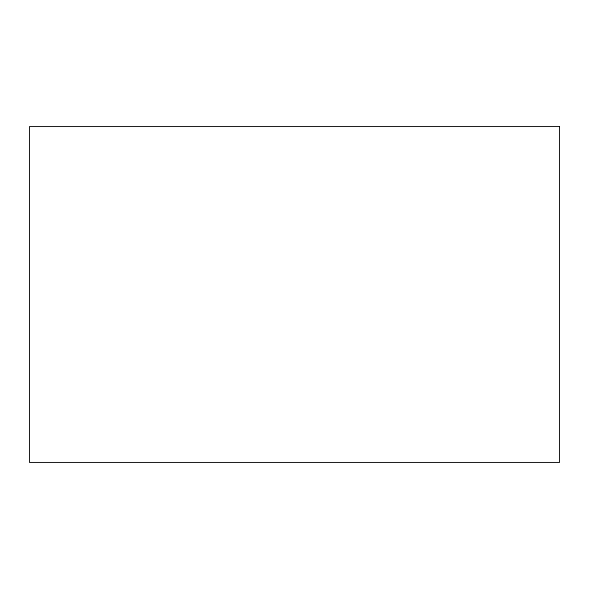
<?xml version="1.0" encoding="UTF-8"?>
<svg xmlns="http://www.w3.org/2000/svg" width="589" height="589" viewBox="0 0 589 589"><rect width="100%" height="100%" fill="white"/><g stroke="black" fill="none" stroke-linecap="round" stroke-linejoin="round"><path stroke-width="0.88" d="M559.55 126.569L29.45 126.569L29.45 462.431L559.55 462.431L559.55 126.569"/></g></svg>
